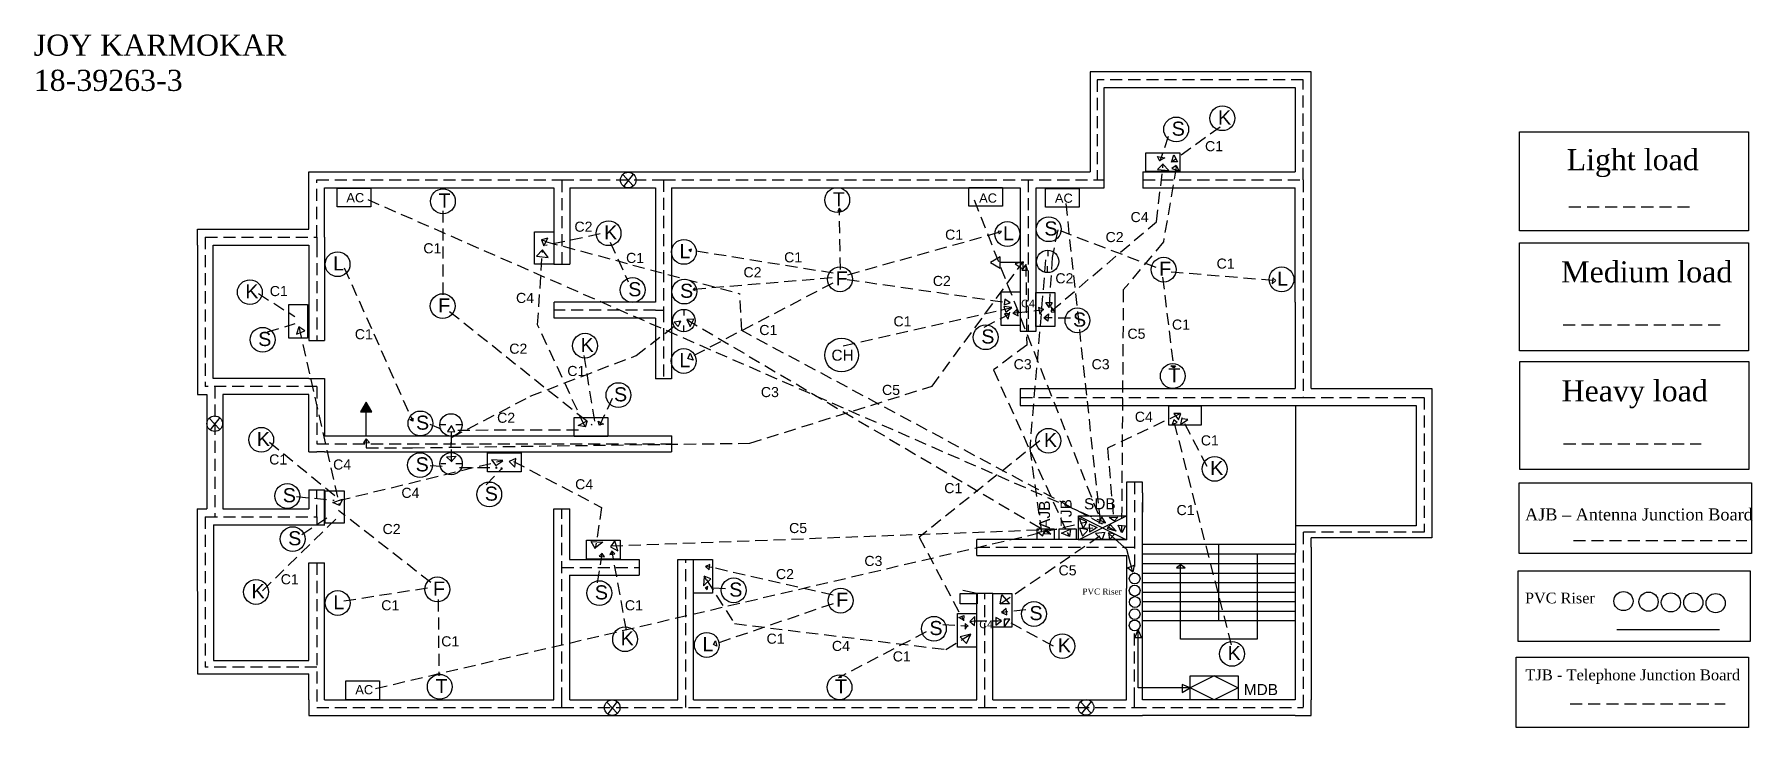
# Model space of a CAD drawing. Header units: inches. Extents: x 981 to 1123, y 390 to 448.
import ezdxf

# ---------------------------------------------------------------- set-up
doc = ezdxf.new("R2010")
doc.units = ezdxf.units.IN
doc.header["$LTSCALE"] = 2
doc.header["$MEASUREMENT"] = 0
doc.linetypes.add('ACAD_ISO07W100', pattern=[3, 0, -3])
doc.linetypes.add('HIDDENX2', pattern=[0.75, 0.5, -0.25])
doc.layers.add('dash', color=7, linetype='ACAD_ISO07W100')
doc.styles.get("Standard").update_dxf_attribs({"font": 'arial.ttf'})

msp = doc.modelspace()

# ---------------------------------------------------------------- hatches: boundary and pattern name
msp.add_hatch(color=256).paths.add_polyline_path([(1008.63, 416.55), (1008.17, 417.35), (1007.7, 416.55)])

# ---------------------------------------------------------------- linework, layer by layer
for p, q in [((1086.49, 444.76), (1068.18, 444.76)), ((1068.18, 444.76), (1068.18, 436.46)), ((1086.49, 436.46), (1086.49, 444.76)), ((1069.34, 435.16), (1069.34, 443.46)), ((1069.34, 443.46), (1085.16, 443.46)), ((1085.16, 443.46), (1085.17, 436.46)), ((1003.41, 431.72), (1003.41, 436.46)), ((1003.41, 436.46), (1004.73, 436.46)), ((1004.73, 436.46), (1023.72, 436.46)), ((1023.72, 436.46), (1032.82, 436.46)), ((1029.43, 436.25), (1030.31, 435.31)), ((1030.3, 436.29), (1029.51, 435.27)), ((1032.82, 436.46), (1068.18, 436.46)), ((1072.54, 436.47), (1072.55, 435.12)), ((1072.54, 436.46), (1085.17, 436.46)), ((1086.49, 424.07), (1086.49, 436.46)), ((1003.41, 431.72), (1003.41, 435.15)), ((1004.73, 435.15), (1023.72, 435.15)), ((1004.73, 431.06), (1004.73, 435.15)), ((1023.72, 435.15), (1023.72, 428.82)), ((1025.04, 435.15), (1025.04, 428.82)), ((1025.04, 435.15), (1032.16, 435.15)), ((1032.16, 435.15), (1032.16, 425.65)), ((1033.48, 435.15), (1058.79, 435.15)), ((1033.48, 435.15), (1033.48, 419.31)), ((1058.79, 435.15), (1062.38, 435.15)), ((1062.38, 435.15), (1062.38, 423.25)), ((1063.69, 435.15), (1069.34, 435.15)), ((1063.69, 423.25), (1063.69, 435.15)), ((1072.55, 435.15), (1085.17, 435.15)), ((1085.17, 425.65), (1085.17, 435.15)), ((994.18, 430.4), (994.18, 431.72)), ((994.18, 431.72), (995.5, 431.72)), ((995.5, 431.72), (1003.41, 431.72)), ((994.18, 430.4), (994.18, 422.49)), ((995.5, 419.32), (995.5, 430.4)), ((995.5, 430.4), (1003.41, 430.4)), ((1003.41, 430.4), (1003.41, 422.49)), ((1004.73, 431.06), (1004.73, 430.4)), ((1004.73, 430.4), (1004.73, 422.49)), ((1023.72, 428.82), (1025.04, 428.82)), ((1062.68, 428.96), (1060.73, 428.96)), ((1064.65, 428.15), (1064.65, 428.64)), ((1064.67, 429.9), (1064.67, 429.47)), ((1032.16, 425.65), (1023.75, 425.65)), ((1023.75, 424.33), (1023.75, 425.65)), ((1034.51, 424.99), (1034.51, 424.56)), ((1085.17, 425.65), (1085.17, 418.51)), ((1032.16, 424.33), (1023.75, 424.33)), ((1032.16, 424.33), (1032.16, 419.31)), ((1034.49, 423.24), (1034.49, 423.73)), ((1062.37, 423.25), (1063.69, 423.25)), ((1086.49, 418.51), (1086.49, 424.07)), ((994.18, 422.49), (994.18, 418.66)), ((1003.41, 422.49), (1004.73, 422.49)), ((996.29, 419.32), (995.5, 419.32)), ((1003.41, 419.32), (996.29, 419.32)), ((1003.41, 419.32), (1004.73, 419.32)), ((1004.73, 419.32), (1004.73, 414.57)), ((1033.48, 419.31), (1032.15, 419.31)), ((994.18, 418.66), (994.18, 418)), ((994.18, 418), (994.97, 418)), ((994.97, 418), (994.97, 408.51)), ((1003.41, 418), (996.29, 418)), ((996.29, 418), (996.29, 408.51)), ((1003.41, 413.25), (1003.41, 418)), ((1062.38, 418.51), (1062.38, 417.09)), ((1062.38, 418.51), (1085.17, 418.51)), ((1086.49, 418.51), (1096.5, 418.51)), ((1096.5, 418.51), (1096.5, 406.11)), ((995.16, 416.04), (996.04, 415.1)), ((996.03, 416.08), (995.24, 415.06)), ((1008.17, 414.57), (1008.17, 416.52)), ((1062.38, 417.09), (1085.18, 417.09)), ((1085.18, 417.09), (1085.17, 392.68)), ((1085.18, 417.09), (1095.18, 417.09)), ((1095.18, 417.09), (1095.18, 407.09)), ((1004.73, 414.57), (1033.49, 414.57)), ((1014.33, 415.5), (1014.77, 415.5)), ((1016.08, 415.48), (1015.59, 415.48)), ((1033.48, 414.57), (1033.48, 413.25)), ((1003.41, 413.25), (1004.07, 413.25)), ((1004.73, 413.25), (1004.07, 413.25)), ((1004.73, 413.25), (1033.48, 413.25)), ((1014.35, 412.28), (1014.78, 412.28)), ((1016.1, 412.26), (1015.61, 412.26)), ((1071.85, 410.73), (1071.19, 410.73)), ((1072.51, 410.72), (1071.19, 410.73)), ((1071.19, 410.73), (1071.19, 409.83)), ((1072.51, 409.83), (1072.51, 410.72)), ((1003.41, 410.09), (1003.41, 408.51)), ((1003.41, 410.09), (1004.73, 410.09)), ((1004.73, 409.49), (1004.73, 410.09)), ((1004.73, 408.51), (1004.73, 409.49)), ((1071.19, 409.83), (1071.19, 405.97)), ((1072.51, 409.83), (1072.51, 409.83)), ((1072.51, 409.83), (1072.51, 409.03)), ((1072.51, 409.03), (1072.51, 408.24)), ((1072.51, 408.24), (1072.51, 409.03)), ((994.17, 408.51), (994.97, 408.51)), ((994.17, 408.51), (994.18, 394.83)), ((996.29, 408.51), (1003.41, 408.51)), ((1004.73, 407.19), (1004.73, 408.51)), ((1023.72, 392.68), (1023.72, 408.51)), ((1023.72, 408.51), (1025.04, 408.51)), ((1025.04, 404.32), (1025.04, 408.51)), ((1067.21, 407.94), (1071.19, 405.95)), ((1067.21, 405.95), (1071.19, 407.94)), ((995.53, 407.19), (996.29, 407.19)), ((995.53, 407.19), (995.53, 395.93)), ((996.29, 407.19), (1004.74, 407.19)), ((1071.19, 405.97), (1058.79, 405.97)), ((1058.79, 404.65), (1058.79, 405.97)), ((1095.18, 407.09), (1085.18, 407.09)), ((1086.49, 405.34), (1086.49, 406.1)), ((1096.5, 406.1), (1086.49, 406.1)), ((1058.79, 404.65), (1071.19, 404.65)), ((1071.19, 404.65), (1071.19, 401.91)), ((1072.51, 405.57), (1078.84, 405.57)), ((1072.51, 404.78), (1078.84, 404.78)), ((1078.84, 399.24), (1078.84, 405.57)), ((1078.84, 405.57), (1085.17, 405.57)), ((1078.84, 404.78), (1085.17, 404.78)), ((1082, 404.78), (1082, 397.69)), ((1086.49, 405.34), (1086.49, 392.68)), ((1003.41, 395.93), (1003.41, 404.03)), ((1003.41, 404.03), (1004.73, 404.03)), ((1004.73, 392.68), (1004.73, 404.03)), ((1025.03, 404.32), (1030.79, 404.32)), ((1030.79, 404.32), (1030.79, 403)), ((1033.99, 392.68), (1033.99, 404.31)), ((1033.99, 404.31), (1035.31, 404.31)), ((1035.31, 392.68), (1035.31, 404.31)), ((1072.51, 403.98), (1078.84, 403.98)), ((1072.51, 403.19), (1078.84, 403.19)), ((1075.67, 403.88), (1075.32, 403.61)), ((1075.32, 403.61), (1076.04, 403.61)), ((1076.04, 403.61), (1075.67, 403.88)), ((1075.67, 397.69), (1075.67, 403.84)), ((1078.84, 403.98), (1085.17, 403.98)), ((1078.84, 403.19), (1085.17, 403.19)), ((1025.03, 403), (1030.79, 403)), ((1025.04, 392.68), (1025.04, 403)), ((1058.77, 401.49), (1057.62, 401.73)), ((1071.19, 392.68), (1071.19, 401.91)), ((1072.51, 402.4), (1078.84, 402.4)), ((1072.51, 401.61), (1078.84, 401.61)), ((1078.84, 402.4), (1085.17, 402.4)), ((1078.84, 401.61), (1085.17, 401.61)), ((1058.79, 392.68), (1058.79, 401.52)), ((1058.79, 401.52), (1060.11, 401.52)), ((1060.11, 392.68), (1060.11, 401.52)), ((1072.51, 400.82), (1078.84, 400.82)), ((1078.84, 400.82), (1085.17, 400.82)), ((1072.51, 400.03), (1078.84, 400.03)), ((1072.51, 392.68), (1072.51, 399.54)), ((1072.51, 399.24), (1078.84, 399.24)), ((1078.84, 400.03), (1085.17, 400.03)), ((1078.84, 399.24), (1085.17, 399.24)), ((1082, 397.69), (1075.67, 397.69)), ((995.53, 395.93), (1003.42, 395.93)), ((994.18, 394.83), (1003.43, 394.83)), ((1003.41, 392.68), (1003.41, 394.83)), ((1078.45, 394.66), (1076.46, 393.65)), ((1078.45, 394.66), (1080.43, 393.66)), ((1078.45, 392.67), (1076.46, 393.65)), ((1076.46, 393.65), (1076.46, 393.65)), ((1080.43, 393.66), (1078.45, 392.67)), ((1003.41, 392.68), (1003.41, 391.36)), ((1004.73, 392.68), (1023.72, 392.68)), ((1025.04, 392.68), (1033.99, 392.68)), ((1028.11, 392.48), (1028.99, 391.53)), ((1028.98, 392.52), (1028.19, 391.5)), ((1035.31, 392.68), (1058.79, 392.68)), ((1060.11, 392.68), (1071.19, 392.68)), ((1067.38, 392.5), (1068.26, 391.55)), ((1068.25, 392.54), (1067.46, 391.52)), ((1085.17, 392.68), (1072.51, 392.68)), ((1086.49, 391.36), (1086.49, 392.68)), ((1003.41, 391.36), (1004.73, 391.36)), ((1004.73, 391.36), (1023.72, 391.36)), ((1023.72, 391.36), (1025.04, 391.36)), ((1025.04, 391.36), (1058.79, 391.36)), ((1058.79, 391.36), (1060.11, 391.36)), ((1060.11, 391.36), (1066.44, 391.36)), ((1066.44, 391.36), (1072.51, 391.36)), ((1085.17, 391.36), (1072.51, 391.36)), ((1085.17, 391.36), (1086.49, 391.36))]:
    msp.add_line(p, q)
at = {"color": 7, "linetype": 'HIDDENX2'}
for p, q in [((1085.83, 444.1), (1068.74, 444.1)), ((1068.74, 444.1), (1068.74, 435.8)), ((1085.83, 435.8), (1085.83, 444.1)), ((1004.07, 431.06), (1004.07, 435.8)), ((1004.07, 435.8), (1024.38, 435.8)), ((1024.38, 435.8), (1024.38, 428.82)), ((1024.38, 435.8), (1032.82, 435.8)), ((1032.82, 435.81), (1032.82, 424.99)), ((1032.82, 435.8), (1059.45, 435.8)), ((1059.45, 435.8), (1068.69, 435.8)), ((1063.03, 435.79), (1063.03, 423.25)), ((1068.69, 435.8), (1069.34, 435.8)), ((1072.55, 435.8), (1085.83, 435.8)), ((1085.83, 435.8), (1085.83, 417.76)), ((994.84, 431.06), (994.84, 418.66)), ((994.84, 431.06), (1004.07, 431.06)), ((1004.07, 431.06), (1004.07, 430.4)), ((1004.07, 430.4), (1004.07, 422.49)), ((1032.16, 424.99), (1023.75, 424.99)), ((1032.16, 424.99), (1032.82, 424.99)), ((1032.82, 424.99), (1032.82, 419.31)), ((1004.07, 418.66), (994.84, 418.66)), ((995.63, 418.66), (995.63, 407.85)), ((1004.07, 418.66), (1004.07, 413.91)), ((1062.38, 417.76), (1085.83, 417.76)), ((1085.83, 417.76), (1095.85, 417.76)), ((1095.85, 417.76), (1095.85, 406.57)), ((1004.07, 413.91), (1033.48, 413.91)), ((1071.84, 410.73), (1071.85, 403.18)), ((1004.07, 409.49), (1004.07, 410.09)), ((1004.07, 407.85), (1004.07, 409.49)), ((994.84, 407.85), (1004.07, 407.85)), ((994.84, 407.85), (994.84, 395.37)), ((1004.07, 407.85), (1004.07, 407.19)), ((1024.38, 392.68), (1024.38, 408.51)), ((1085.83, 406.57), (1085.83, 392.02)), ((1095.85, 406.57), (1085.83, 406.57)), ((1071.86, 405.31), (1058.79, 405.31)), ((1004.07, 404.03), (1004.07, 392.02)), ((1024.37, 403.66), (1030.79, 403.66)), ((1034.65, 392.02), (1034.65, 404.31)), ((1059.45, 392.03), (1059.45, 401.53)), ((1071.85, 392.68), (1071.85, 398.4)), ((1004.08, 395.37), (994.84, 395.37)), ((1004.07, 392.02), (1024.38, 392.02)), ((1024.38, 392.02), (1059.45, 392.02)), ((1059.45, 392.02), (1067.1, 392.02)), ((1067.1, 392.02), (1071.85, 392.02)), ((1071.85, 392.02), (1085.83, 392.02))]:
    msp.add_line(p, q, dxfattribs=at)
at = {"color": 1, "linetype": 'HIDDENX2'}
for p, q in [((1078.94, 440.19), (1074.91, 437.27)), ((1074.65, 439.4), (1073.94, 437.36)), ((1073.94, 437.36), (1073.75, 437.74)), ((1073.75, 437.74), (1074.35, 437.63)), ((1074.35, 437.63), (1073.89, 437.39)), ((1074.91, 437.27), (1075.1, 437.89)), ((1075.42, 437.3), (1074.91, 437.3)), ((1075.1, 437.89), (1075.42, 437.3)), ((1014.55, 426.28), (1014.54, 433.24)), ((1047.39, 433.46), (1047.25, 433.2)), ((1047.25, 433.2), (1047.56, 433.22)), ((1047.56, 433.22), (1047.38, 433.46)), ((1047.47, 428.38), (1047.39, 433.46)), ((1107.85, 433.57), (1118.11, 433.57)), ((1048.1, 427.94), (1060.83, 431.52)), ((1060.83, 431.52), (1060.55, 431.56)), ((1060.55, 431.56), (1060.64, 431.33)), ((1060.64, 431.33), (1060.82, 431.52)), ((1065.49, 431.65), (1065.01, 429.36)), ((1073.64, 428.53), (1065.49, 431.65)), ((1027.57, 431.32), (1023.03, 430.36)), ((1028.4, 430.63), (1029.88, 427.35)), ((1035.12, 430.07), (1034.93, 429.99)), ((1035.08, 429.83), (1035.12, 430.07)), ((1046.88, 428.06), (1034.92, 429.99)), ((1034.92, 429.99), (1035.08, 429.83)), ((1065.01, 429.36), (1064.78, 425.23)), ((1006.36, 428.5), (1012.03, 415.79)), ((1046.85, 427.25), (1034.83, 420.96)), ((1046.79, 427.68), (1035.25, 426.71)), ((1048.03, 427.55), (1061.53, 425.6)), ((1074.18, 427.74), (1075.08, 420.21)), ((1074.89, 428.19), (1083.57, 427.46)), ((1083.3, 427.69), (1083.25, 427.19)), ((1083.25, 427.19), (1083.52, 427.42)), ((1083.57, 427.46), (1083.3, 427.69)), ((999.24, 426.37), (1002.25, 424.47)), ((1035.25, 426.71), (1035.44, 426.63)), ((1035.41, 426.86), (1035.27, 426.72)), ((1035.44, 426.63), (1035.41, 426.86)), ((1061.1, 425.91), (1061.04, 425.45)), ((1061.53, 425.6), (1061.1, 425.91)), ((1015.09, 424.89), (1026.89, 415.46)), ((1047.7, 422.04), (1061.67, 425.22)), ((1059.38, 423.6), (1061.51, 424.7)), ((1061.67, 425.22), (1061.03, 425.3)), ((1061.03, 425.3), (1061.18, 424.83)), ((1061.04, 425.45), (1061.53, 425.6)), ((1061.51, 424.7), (1061.08, 424.7)), ((1061.08, 424.7), (1061.38, 424.25)), ((1061.18, 424.83), (1061.68, 425.22)), ((1061.38, 424.25), (1061.51, 424.82)), ((1064.34, 424.36), (1064.71, 424.69)), ((1066.53, 424.33), (1064.34, 424.36)), ((1064.78, 425.23), (1064.5, 425.64)), ((1064.5, 425.64), (1065.02, 425.64)), ((1064.71, 424.69), (1064.67, 424.09)), ((1065.02, 425.64), (1064.78, 425.23)), ((999.98, 423.2), (1002.3, 423.89)), ((1064.67, 424.09), (1064.37, 424.34)), ((1026.21, 421.23), (1027.11, 415.65)), ((1034.83, 420.96), (1035.01, 421.44)), ((1035.27, 420.85), (1034.9, 420.96)), ((1035.01, 421.44), (1035.27, 420.85)), ((1074.87, 420.38), (1075.25, 420.39)), ((1075.08, 420.21), (1074.87, 420.38)), ((1075.25, 420.39), (1075.1, 420.21)), ((1028.57, 417.66), (1027.51, 415.43)), ((1011.82, 415.9), (1012.04, 416.04)), ((1012.03, 415.79), (1011.82, 415.9)), ((1012.04, 416.04), (1012.03, 415.79)), ((1075.1, 415.89), (1074.96, 415.52)), ((1079.89, 397.22), (1075.1, 415.89)), ((1075.38, 415.67), (1075.1, 415.89)), ((1075.76, 416.06), (1075.66, 415.51)), ((1075.66, 415.51), (1076.27, 415.92)), ((1077.87, 412.02), (1075.76, 416.06)), ((1076.27, 415.92), (1075.76, 415.99)), ((1013.44, 415.54), (1014.59, 415.07)), ((1015.77, 415.05), (1026.27, 415.07)), ((1027.51, 415.43), (1027.4, 415.8)), ((1027.4, 415.8), (1027.85, 415.53)), ((1027.85, 415.53), (1027.51, 415.45)), ((1074.96, 415.52), (1075.38, 415.67)), ((1000.15, 414.05), (1005.72, 409.49)), ((1063.99, 414.15), (1054.01, 406.16)), ((1013.47, 412.11), (1014.61, 412.06)), ((1015.91, 411.93), (1019.01, 411.93)), ((1018.12, 410.51), (1019.44, 411.9)), ((1018.94, 411.86), (1018.94, 412.01)), ((1018.94, 412.01), (1019.01, 411.93)), ((1019.01, 411.93), (1018.94, 411.86)), ((1019.44, 411.9), (1019.33, 411.88)), ((1019.33, 411.88), (1019.44, 411.8)), ((1019.44, 411.8), (1019.44, 411.9)), ((1002.41, 409.54), (1005.53, 409.22)), ((999.57, 401.72), (1005.67, 407.67)), ((1002.83, 406.38), (1005.29, 408.02)), ((1013.53, 402.4), (1005.89, 408.37)), ((1054.01, 406.16), (1057.67, 399.29)), ((1027.35, 402.38), (1027.74, 404.84)), ((1027.74, 404.84), (1027.49, 404.58)), ((1027.49, 404.58), (1027.93, 404.53)), ((1027.93, 404.53), (1027.72, 404.8)), ((1028.55, 405.04), (1028.37, 404.73)), ((1028.37, 404.73), (1028.77, 404.78)), ((1029.74, 398.44), (1028.55, 405.04)), ((1028.77, 404.78), (1028.55, 405)), ((1036.82, 403.65), (1036.28, 403.73)), ((1036.28, 403.73), (1036.59, 403.45)), ((1036.65, 403.89), (1036.29, 403.72)), ((1036.59, 403.45), (1036.65, 403.89)), ((1046.88, 401.35), (1036.82, 403.65)), ((1013.24, 401.93), (1006.26, 400.84)), ((1036.48, 402.06), (1036.27, 401.94)), ((1037.94, 401.89), (1036.28, 401.94)), ((1036.28, 401.94), (1036.44, 401.8)), ((1036.44, 401.8), (1036.48, 402.06)), ((1014.14, 400.99), (1014.2, 394.65)), ((1046.86, 400.64), (1036.96, 397.25)), ((1061.21, 400.25), (1060.83, 399.91)), ((1061.27, 399.71), (1061.21, 400.25)), ((1055.97, 398.93), (1058.06, 398.78)), ((1057.28, 399.51), (1057.7, 399.67)), ((1057.67, 399.29), (1057.28, 399.51)), ((1057.7, 399.67), (1057.67, 399.22)), ((1058.06, 398.78), (1057.8, 399.01)), ((1057.8, 399.01), (1057.8, 398.53)), ((1057.8, 398.53), (1058.02, 398.82)), ((1062.83, 400.14), (1060.82, 399.92)), ((1060.82, 399.92), (1061.27, 399.71)), ((1061.04, 398.7), (1061.52, 399.37)), ((1061.52, 399.37), (1061.04, 399.36)), ((1065.12, 397.11), (1061.04, 399.36)), ((1061.04, 399.36), (1061.04, 398.7)), ((1036.96, 397.25), (1037.13, 397.56)), ((1037.13, 397.56), (1037.24, 397.13)), ((1054.57, 398.3), (1047.31, 394.49)), ((1037.24, 397.13), (1036.96, 397.25)), ((1047.31, 394.49), (1047.47, 394.66)), ((1047.55, 394.53), (1047.31, 394.49)), ((1047.47, 394.66), (1047.55, 394.53))]:
    msp.add_line(p, q, dxfattribs=at)
at = {"color": 2, "linetype": 'HIDDENX2'}
for p, q in [((1073.67, 432.33), (1074.23, 437.14)), ((1074.23, 437.14), (1073.76, 436.67)), ((1073.76, 436.67), (1074.7, 436.58)), ((1074.7, 436.58), (1074.23, 437.09)), ((1075.3, 436.86), (1074.24, 430.67)), ((1075.31, 437), (1074.93, 436.75)), ((1074.93, 436.75), (1075.54, 436.56)), ((1075.29, 436.85), (1075.31, 437)), ((1075.54, 436.56), (1075.33, 436.96)), ((1064.97, 424.94), (1073.67, 432.33)), ((1023.06, 430.69), (1022.69, 430.82)), ((1022.69, 430.82), (1022.9, 430.34)), ((1023.22, 430.97), (1022.71, 430.82)), ((1022.9, 430.34), (1023.22, 430.97)), ((1023.04, 430.69), (1039.14, 426.36)), ((1074.24, 430.67), (1070.92, 426.67)), ((1022.79, 430), (1022.28, 429.49)), ((1022.28, 429.49), (1023.26, 429.36)), ((1022.38, 423.79), (1022.79, 430)), ((1023.26, 429.36), (1022.78, 430.01)), ((1039.31, 423.31), (1039.14, 426.36)), ((1070.92, 426.67), (1070.77, 406.54)), ((1062.02, 424.78), (1061.77, 424.75)), ((1061.77, 424.75), (1062.2, 424.54)), ((1062.09, 425.06), (1061.79, 424.75)), ((1062.01, 424.78), (1064.32, 425.05)), ((1062.2, 424.54), (1062.09, 425.06)), ((1064.32, 425.05), (1063.9, 425.22)), ((1063.9, 425.22), (1063.99, 424.67)), ((1063.99, 424.67), (1064.26, 425.05)), ((1065.28, 424.84), (1064.95, 425.28)), ((1064.97, 425.2), (1064.95, 424.85)), ((1064.95, 424.85), (1065.28, 424.84)), ((1002.6, 423.61), (1002.41, 423)), ((1002.41, 423), (1003.09, 423.28)), ((1003.09, 423.28), (1002.58, 423.62)), ((1002.59, 423.62), (1005.96, 408.79)), ((1026.31, 415.33), (1022.38, 423.79)), ((1039.21, 423.36), (1070.27, 406.68)), ((1025.74, 415.43), (1026.48, 415.81)), ((1026.48, 415.81), (1026.31, 415.3)), ((1075.67, 416.42), (1069.61, 413.54)), ((1075.62, 416.43), (1075.11, 416.43)), ((1075.11, 416.43), (1075.48, 415.9)), ((1075.48, 415.9), (1075.68, 416.43)), ((1026.31, 415.33), (1025.74, 415.43)), ((1069.61, 413.54), (1070.12, 407.53)), ((1107.41, 413.92), (1118.8, 413.92)), ((1005.87, 409.2), (1019.49, 412.53)), ((1019.49, 412.53), (1018.56, 412.57)), ((1018.56, 412.57), (1018.93, 412.11)), ((1018.93, 412.11), (1019.49, 412.51)), ((1020.58, 412.7), (1020.01, 412.44)), ((1020.01, 412.44), (1020.49, 411.96)), ((1020.39, 412.45), (1027.67, 408.63)), ((1020.49, 411.96), (1020.58, 412.7)), ((1005.42, 409.03), (1006.2, 409.31)), ((1005.96, 408.79), (1005.42, 409.03)), ((1006.2, 409.31), (1005.96, 408.78)), ((1027.67, 408.63), (1027.16, 405.21)), ((1069.76, 407.8), (1070.46, 407.83)), ((1070.12, 407.53), (1069.76, 407.8)), ((1070.46, 407.83), (1070.16, 407.5)), ((1028.43, 405.44), (1068.77, 406.95)), ((1060.72, 400.62), (1069.41, 406.56)), ((1068.77, 406.95), (1068.1, 407.24)), ((1068.1, 407.24), (1068.12, 406.61)), ((1068.12, 406.61), (1068.67, 406.93)), ((1069.41, 406.56), (1068.61, 406.47)), ((1068.61, 406.47), (1069.16, 405.95)), ((1069.16, 405.95), (1069.39, 406.56)), ((1069.87, 407.18), (1069.57, 406.88)), ((1069.57, 406.88), (1070.32, 406.7)), ((1070.34, 406.65), (1069.87, 407.19)), ((1070.77, 406.54), (1070.48, 407.15)), ((1070.48, 407.15), (1071.11, 407.11)), ((1071.11, 407.11), (1070.79, 406.52)), ((1027.16, 405.21), (1026.81, 405.81)), ((1026.81, 405.81), (1027.79, 405.75)), ((1027.79, 405.75), (1027.1, 405.21)), ((1028.71, 405.81), (1028.43, 405.37)), ((1028.43, 405.37), (1029.03, 405.02)), ((1029.03, 405.02), (1028.77, 405.85)), ((1036.18, 402.93), (1036.13, 402.13)), ((1036.13, 402.13), (1036.73, 402.7)), ((1036.38, 402.61), (1036.18, 402.93)), ((1036.73, 402.7), (1036.18, 402.93)), ((1036.38, 402.61), (1038.69, 398.99)), ((1060.72, 400.62), (1060.86, 401.39)), ((1061.5, 400.62), (1060.72, 400.62)), ((1060.86, 401.39), (1061.2, 400.96)), ((1061.17, 400.99), (1061.5, 400.62)), ((1038.69, 398.99), (1056.21, 396.84)), ((1058.19, 399.18), (1058.62, 399.21)), ((1058.61, 399.58), (1058.2, 399.18)), ((1058.2, 399.18), (1058.59, 398.83)), ((1058.59, 398.83), (1058.62, 399.23)), ((1058.62, 399.21), (1058.61, 399.58)), ((1058.62, 399.23), (1060.56, 399.22)), ((1060.82, 399.24), (1060.36, 399.51)), ((1060.36, 399.51), (1060.36, 398.86)), ((1060.36, 398.86), (1060.82, 399.22)), ((1060.56, 399.22), (1060.82, 399.24)), ((1056.21, 396.84), (1057.88, 397.86)), ((1058.29, 398.12), (1057.39, 397.9)), ((1057.39, 397.9), (1057.91, 397.33)), ((1057.88, 397.86), (1058.29, 398.12)), ((1057.91, 397.33), (1058.29, 398.12))]:
    msp.add_line(p, q, dxfattribs=at)
at = {"color": 5, "linetype": 'HIDDENX2'}
for p, q in [((1008.31, 434.17), (1068.73, 407.67)), ((1058.55, 434.14), (1069.06, 407.5)), ((1066.15, 433.84), (1068.99, 407.49)), ((1107.38, 423.79), (1120.68, 423.79)), ((1008.95, 393.61), (1067.9, 407.44)), ((1067.9, 407.44), (1067.27, 407.73)), ((1067.27, 407.73), (1067.59, 406.88)), ((1067.59, 406.88), (1067.9, 407.44)), ((1068.73, 407.67), (1069.41, 407.4)), ((1069.13, 407.84), (1068.88, 407.32)), ((1068.88, 407.32), (1069.46, 407.38)), ((1069.41, 407.4), (1069.13, 407.84)), ((1067.97, 406.76), (1067.29, 406.9)), ((1067.29, 406.9), (1067.54, 406.26)), ((1067.54, 406.26), (1067.97, 406.74))]:
    msp.add_line(p, q, dxfattribs=at)
at = {"color": 67, "linetype": 'HIDDENX2', "true_color": 0x727430}
for p, q in [((1055.08, 418.69), (1062.62, 429.01)), ((1062.62, 429.01), (1061.96, 428.84)), ((1061.96, 428.84), (1062.62, 428.41)), ((1062.84, 428.78), (1062.51, 428.32)), ((1062.62, 428.41), (1062.62, 429.01)), ((1062.84, 428.78), (1062.91, 422.1)), ((1062.99, 428.32), (1062.84, 428.78)), ((1062.51, 428.32), (1062.99, 428.32)), ((1062.91, 422.1), (1060.16, 420.04)), ((1039.97, 413.96), (1055.08, 418.69)), ((1060.16, 420.04), (1066.27, 406.54)), ((1008.18, 414.32), (1007.96, 413.99)), ((1007.96, 413.99), (1008.46, 414.01)), ((1008.18, 414.32), (1008.18, 413.58)), ((1008.46, 414.01), (1008.18, 414.32)), ((1008.18, 413.58), (1012.01, 413.58)), ((1012.01, 413.58), (1039.97, 413.96)), ((1065.81, 406.49), (1066.55, 406.82)), ((1066.46, 406.21), (1065.81, 406.49)), ((1066.27, 406.54), (1066.46, 406.21)), ((1066.55, 406.82), (1066.46, 406.21)), ((1107.95, 392.34), (1120.81, 392.34))]:
    msp.add_line(p, q, dxfattribs=at)
at = {"color": 6, "linetype": 'HIDDENX2'}
for p, q in [((1064.48, 429.18), (1063.16, 413.51)), ((1030.54, 421.23), (1034.24, 424.09)), ((1034.24, 424.09), (1033.71, 423.99)), ((1033.71, 423.99), (1034.03, 423.63)), ((1034.03, 423.63), (1034.24, 424.09)), ((1035.32, 424.25), (1034.75, 424.21)), ((1034.75, 424.21), (1064.91, 406.42)), ((1034.75, 424.21), (1035.01, 423.65)), ((1035.01, 423.65), (1035.32, 424.25)), ((1021.76, 417.85), (1030.54, 421.23)), ((1015.23, 414.43), (1021.76, 417.85)), ((1015.23, 415.42), (1014.92, 414.92)), ((1014.92, 414.92), (1015.51, 414.91)), ((1015.22, 413.68), (1015.23, 414.43)), ((1015.23, 412.43), (1015.23, 415.42)), ((1015.51, 414.91), (1015.23, 415.41)), ((1063.16, 413.51), (1064.17, 406.3)), ((1014.84, 412.84), (1015.64, 412.88)), ((1015.23, 412.44), (1014.84, 412.84)), ((1015.64, 412.88), (1015.22, 412.42)), ((1063.84, 406.56), (1064.39, 406.71)), ((1064.17, 406.3), (1063.84, 406.56)), ((1064.39, 406.71), (1064.19, 406.23)), ((1064.33, 406.44), (1064.56, 406.8)), ((1064.91, 406.42), (1064.33, 406.44)), ((1064.56, 406.8), (1064.9, 406.41)), ((1108.22, 405.9), (1122.58, 405.9))]:
    msp.add_line(p, q, dxfattribs=at)
at = {"color": 7}
for p, q in [((1072.51, 399.54), (1072.51, 408.24)), ((1024.38, 392.02), (1024.38, 392.68)), ((1071.85, 392.02), (1071.85, 392.68))]:
    msp.add_line(p, q, dxfattribs=at)
at = {"color": 4, "linetype": 'Continuous'}
for p, q in [((1069.78, 406.41), (1069.69, 406.51)), ((1069.69, 406.51), (1069.78, 405.98)), ((1070.2, 406.4), (1069.69, 406.51)), ((1071.2, 405.14), (1069.78, 406.41)), ((1069.78, 405.98), (1070.2, 406.4)), ((1071.64, 403.44), (1071.2, 405.14)), ((1071.27, 403.61), (1071.82, 403.83)), ((1071.7, 403.26), (1071.27, 403.61)), ((1071.64, 403.45), (1071.7, 403.26)), ((1071.82, 403.83), (1071.7, 403.25)), ((1072.15, 398.52), (1071.87, 397.84)), ((1071.87, 397.84), (1072.44, 397.84)), ((1072.15, 397.66), (1072.15, 398.52)), ((1072.15, 393.66), (1072.15, 397.66)), ((1072.44, 397.84), (1072.16, 398.51)), ((1111.82, 398.51), (1120.32, 398.51)), ((1074.37, 393.66), (1072.15, 393.66)), ((1076.46, 393.66), (1074.37, 393.66)), ((1076.46, 393.66), (1075.8, 393.94)), ((1075.8, 393.94), (1075.8, 393.27)), ((1075.8, 393.27), (1076.46, 393.65))]:
    msp.add_line(p, q, dxfattribs=at)
at = {"color": 7, "linetype": 'Continuous'}
for points in [[(1103.75, 439.78), (1122.74, 439.78), (1122.74, 431.58), (1103.75, 431.58)], [(1103.76, 430.57), (1122.74, 430.57), (1122.74, 421.62), (1103.76, 421.62)], [(1103.79, 420.74), (1122.77, 420.74), (1122.77, 411.79), (1103.79, 411.79)]]:
    msp.add_lwpolyline(points, close=True, dxfattribs=at)
for points in [[(1072.79, 436.49), (1072.79, 438.05), (1075.59, 438.05), (1075.59, 436.49)], [(1008.55, 435.13), (1008.55, 433.56), (1005.76, 433.56), (1005.76, 435.13)], [(1060.9, 435.18), (1060.9, 433.62), (1058.11, 433.62), (1058.11, 435.18)], [(1067.27, 435.09), (1067.27, 433.53), (1064.48, 433.53), (1064.48, 435.09)], [(1023.72, 428.8), (1022.13, 428.8), (1022.13, 431.5), (1023.72, 431.5)], [(1059.9, 428.95), (1060.71, 428.48), (1060.71, 429.41)], [(1062.36, 423.72), (1060.79, 423.72), (1060.79, 426.52), (1062.36, 426.52)], [(1065.25, 423.65), (1063.68, 423.65), (1063.68, 426.45), (1065.25, 426.45)], [(1001.75, 425.47), (1003.32, 425.47), (1003.32, 422.67), (1001.75, 422.67)], [(1008.17, 417.35), (1007.7, 416.55), (1008.63, 416.55)], [(1028.2, 416.08), (1028.2, 414.51), (1025.4, 414.51), (1025.4, 416.08)], [(1074.68, 415.45), (1074.68, 417.05), (1077.38, 417.05), (1077.38, 415.45)], [(1021.02, 413.16), (1021.02, 411.59), (1018.22, 411.59), (1018.22, 413.16)], [(1006.35, 407.32), (1004.76, 407.32), (1004.76, 410.02), (1006.35, 410.02)], [(1067.21, 407.94), (1071.19, 407.94), (1071.19, 405.95), (1067.21, 405.95)], [(1026.42, 404.34), (1026.42, 405.91), (1029.22, 405.91), (1029.22, 404.34)], [(1063.77, 406.86), (1065.18, 406.86), (1065.18, 405.98), (1063.77, 405.98)], [(1065.6, 406.86), (1067, 406.86), (1067, 405.98), (1065.6, 405.98)], [(1035.3, 404.31), (1036.87, 404.31), (1036.87, 401.51), (1035.3, 401.51)], [(1058.8, 400.62), (1057.39, 400.62), (1057.39, 401.49), (1058.8, 401.49)], [(1060.11, 401.5), (1061.68, 401.5), (1061.68, 398.7), (1060.11, 398.7)], [(1058.76, 397.03), (1057.19, 397.03), (1057.19, 399.83), (1058.76, 399.83)], [(1076.46, 394.66), (1080.43, 394.66), (1080.43, 392.67), (1076.46, 392.67)], [(1009.28, 394.24), (1009.28, 392.67), (1006.48, 392.67), (1006.48, 394.24)]]:
    msp.add_lwpolyline(points, close=True)
at = {"linetype": 'Continuous'}
for points in [[(1103.73, 410.68), (1122.98, 410.68), (1122.98, 404.82), (1103.73, 404.82)], [(1103.63, 403.36), (1122.88, 403.36), (1122.88, 397.5), (1103.63, 397.5)], [(1103.47, 396.21), (1122.72, 396.21), (1122.72, 390.36), (1103.47, 390.36)]]:
    msp.add_lwpolyline(points, close=True, dxfattribs=at)
for centre, radius in [((1079.13, 440.92), 1.03), ((1075.3, 439.99), 1.03), ((1029.89, 435.79), 0.646), ((1014.53, 434.03), 1.03), ((1047.21, 434.13), 1.03), ((1028.26, 431.38), 1.03), ((1061.31, 431.31), 1.03), ((1064.74, 431.71), 1.03), ((1034.5, 429.83), 1.03), ((1005.8, 428.81), 1.03), ((1064.65, 429.04), 0.929), ((1074.26, 428.36), 1.03), ((998.53, 426.49), 1.03), ((1030.25, 426.67), 1.03), ((1034.54, 426.54), 1.03), ((1047.44, 427.56), 1.03), ((1084.03, 427.55), 1.03), ((1014.51, 425.33), 1.03), ((1034.5, 424.13), 0.929), ((1067.12, 424.15), 1.03), ((999.59, 422.54), 1.03), ((1026.31, 422.05), 1.03), ((1059.51, 422.75), 1.03), ((1034.49, 420.78), 1.03), ((1047.57, 421.27), 1.4), ((1075.02, 419.53), 1.03), ((1029.08, 417.95), 1.03), ((995.62, 415.58), 0.646), ((1012.67, 415.6), 1.03), ((1015.2, 415.48), 0.929), ((999.47, 414.24), 1.03), ((1064.71, 414.16), 1.03), ((1012.63, 412.14), 1.03), ((1015.21, 412.26), 0.929), ((1078.49, 411.83), 1.03), ((1001.63, 409.58), 1.03), ((1018.37, 409.71), 1.03), ((1002.08, 406), 1.03), ((999.04, 401.62), 1.03), ((1005.81, 400.7), 1.03), ((1014.07, 401.83), 1.03), ((1027.49, 401.52), 1.03), ((1038.63, 401.75), 1.03), ((1047.49, 400.9), 1.03), ((1063.51, 399.79), 1.03), ((1029.63, 397.7), 1.03), ((1055.22, 398.56), 1.03), ((1036.4, 397.22), 1.03), ((1065.86, 397.12), 1.03), ((1079.93, 396.48), 1.03), ((1014.27, 393.75), 1.03), ((1047.4, 393.71), 1.03), ((1028.56, 392.02), 0.646), ((1067.83, 392.04), 0.646)]:
    msp.add_circle(centre, radius)
at = {"color": 20, "linetype": 'Continuous'}
for centre, radius in [((1071.86, 402.73), 0.448), ((1071.86, 401.73), 0.448), ((1112.37, 400.86), 0.793), ((1114.45, 400.81), 0.793), ((1071.86, 399.78), 0.448), ((1071.88, 400.78), 0.448), ((1116.3, 400.75), 0.793), ((1118.16, 400.75), 0.793), ((1120.01, 400.69), 0.793), ((1071.86, 398.84), 0.448)]:
    msp.add_circle(centre, radius, dxfattribs=at)

# ---------------------------------------------------------------- texts
at = {"attachment_point": 1}
for s, insert, char_height, width in [('{\\fTimes New Roman|b0|i0|c0|p18;JOY KARMOKAR\\P18-39263-3}', (980.62, 447.86), 1.7513, 30.737), ('K', (1078.76, 441.57), 1.17, 1.8826), ('S', (1074.93, 440.64), 1.17, 1.8826), ('{\\fTimes New Roman|b0|i0|c0|p18;Light load}', (1107.66, 438.36), 1.7513, 30.737), ('T', (1014.16, 434.68), 1.17, 1.8826), ('T', (1046.84, 434.78), 1.17, 1.8826), ('K', (1027.89, 432.03), 1.17, 1.8826), ('L', (1060.94, 431.96), 1.17, 1.8826), ('S', (1064.38, 432.36), 1.17, 1.8826), ('L', (1034.13, 430.48), 1.17, 1.8826), ('L', (1005.43, 429.46), 1.17, 1.8826), ('F', (1073.89, 429.02), 1.17, 1.8826), ('{\\fTimes New Roman|b0|i0|c0|p18;Medium load }', (1107.21, 429.05), 1.7513, 30.737), ('S', (1029.89, 427.32), 1.17, 1.8826), ('S', (1034.18, 427.19), 1.17, 1.8826), ('F', (1047.08, 428.22), 1.17, 1.8826), ('L', (1083.66, 428.2), 1.17, 1.8826), ('K', (998.16, 427.14), 1.17, 1.8826), ('F', (1014.14, 425.98), 1.17, 1.8826), ('S', (1066.75, 424.8), 1.17, 1.8826), ('S', (999.22, 423.19), 1.17, 1.8826), ('S', (1059.15, 423.4), 1.17, 1.8826), ('K', (1025.94, 422.7), 1.17, 1.8826), ('L', (1034.12, 421.43), 1.17, 1.8826), ('T', (1074.65, 420.18), 1.17, 1.8826), ('{\\fTimes New Roman|b0|i0|c0|p18;Heavy load }', (1107.24, 419.18), 1.7513, 30.737), ('S', (1028.71, 418.6), 1.17, 1.8826), ('S', (1012.3, 416.25), 1.17, 1.8826), ('K', (999.11, 414.89), 1.17, 1.8826), ('K', (1064.34, 414.81), 1.17, 1.8826), ('S', (1012.27, 412.79), 1.17, 1.8826), ('K', (1078.12, 412.48), 1.17, 1.8826), ('S', (1001.26, 410.23), 1.17, 1.8826), ('S', (1018, 410.36), 1.17, 1.8826), ('S', (1001.71, 406.66), 1.17, 1.8826), ('K', (998.67, 402.27), 1.17, 1.8826), ('F', (1013.71, 402.48), 1.17, 1.8826), ('S', (1027.12, 402.17), 1.17, 1.8826), ('S', (1038.26, 402.4), 1.17, 1.8826), ('{\\fTimes New Roman|b0|i0|c0|p18;PVC Riser}', (1067.53, 401.9), 0.5, 8.0897), ('L', (1005.44, 401.35), 1.17, 1.8826), ('F', (1047.12, 401.56), 1.17, 1.8826), ('S', (1063.14, 400.45), 1.17, 1.8826), ('{\\fTimes New Roman|b0|i0|c0|p18;PVC Riser}', (1104.21, 401.56), 0.8894, 8.0897), ('S', (1054.85, 399.21), 1.17, 1.8826), ('K', (1029.26, 398.35), 1.17, 1.8826), ('L', (1036.04, 397.87), 1.17, 1.8826), ('K', (1065.49, 397.78), 1.17, 1.8826), ('K', (1079.56, 397.13), 1.17, 1.8826), ('T', (1013.91, 394.4), 1.17, 1.8826), ('T', (1047.03, 394.37), 1.17, 1.8826)]:
    msp.add_mtext(s, dxfattribs=dict(at, insert=insert, char_height=char_height, width=width))
at = {"color": 1, "attachment_point": 1}
for s, insert, char_height, width in [('C1', (1077.69, 439.02), 0.838, 1.8826), ('{\\C2;C4}', (1071.52, 433.14), 0.838, 1.8826), ('C2', (1025.43, 432.34), 0.838, 1.8826), ('C1', (1056.15, 431.68), 0.838, 1.8826), ('C2', (1069.45, 431.48), 0.838, 1.8826), ('C1', (1012.91, 430.55), 0.838, 1.8826), ('C1', (1029.71, 429.75), 0.838, 1.8826), ('C1', (1042.81, 429.8), 0.838, 1.8826), ('C1', (1078.65, 429.28), 0.838, 1.8826), ('C2', (1039.44, 428.56), 0.838, 1.8826), ('C2', (1055.13, 427.84), 0.838, 1.8826), ('C2', (1065.29, 428.06), 0.838, 1.8826), ('C1', (1000.18, 427), 0.838, 1.8826), ('{\\C2;C4}', (1020.59, 426.43), 0.838, 1.8826), ('{\\C2;C4}', (1062.45, 425.87), 0.638, 0.9166), ('C1', (1051.87, 424.49), 0.838, 1.8826), ('C1', (1007.23, 423.42), 0.838, 1.8826), ('C1', (1040.75, 423.77), 0.838, 1.8826), ('{\\C2;C5}', (1071.26, 423.46), 0.838, 1.8826), ('C1', (1074.95, 424.22), 0.838, 1.8826), ('C2', (1020.03, 422.22), 0.838, 1.8826), ('C1', (1024.84, 420.37), 0.838, 1.8826), ('{\\C5;C3}', (1061.83, 420.93), 0.838, 1.8826), ('{\\C5;C3}', (1068.29, 420.93), 0.838, 1.8826), ('{\\C2;C5}', (1050.92, 418.8), 0.838, 1.8826), ('{\\C5;C3}', (1040.88, 418.62), 0.838, 1.8826), ('C2', (1019.02, 416.49), 0.838, 1.8826), ('{\\C2;C4}', (1071.87, 416.57), 0.838, 1.8826), ('C1', (1077.34, 414.61), 0.838, 1.8826), ('C1', (1000.13, 413.03), 0.838, 1.8826), ('{\\C2;C4}', (1005.43, 412.61), 0.838, 1.8826), ('{\\C2;C4}', (1011.09, 410.26), 0.838, 1.8826), ('{\\C2;C4}', (1025.49, 410.97), 0.838, 1.8826), ('C1', (1056.08, 410.65), 0.838, 1.8826), ('C1', (1075.33, 408.83), 0.838, 1.8826), ('C2', (1009.53, 407.26), 0.838, 1.8826), ('{\\C2;C5}', (1043.22, 407.34), 0.838, 1.8826), ('{\\C5;C3}', (1049.46, 404.61), 0.838, 1.8826), ('C1', (1001.09, 403.09), 0.838, 1.8826), ('C2', (1042.13, 403.52), 0.838, 1.8826), ('{\\C2;C5}', (1065.55, 403.83), 0.838, 1.8826), ('C1', (1009.42, 400.93), 0.838, 1.8826), ('C1', (1029.61, 400.93), 0.838, 1.8826), ('{\\C2;C4}', (1058.98, 399.25), 0.638, 0.9166), ('C1', (1014.39, 397.94), 0.838, 1.8826), ('C1', (1041.35, 398.16), 0.838, 1.8826), ('{\\C2;C4}', (1046.77, 397.56), 0.838, 1.8826), ('C1', (1051.81, 396.69), 0.838, 1.8826)]:
    msp.add_mtext(s, dxfattribs=dict(at, insert=insert, char_height=char_height, width=width))
at = {"insert": (1104.21, 408.55), "char_height": 1, "attachment_point": 1}
msp.add_mtext('{\\fTimes New Roman|b0|i0|c0|p18;AJB – Antenna Junction Board }', dxfattribs=at)
at = {"layer": 'dash', "attachment_point": 1}
for s, insert, char_height in [('{\\C3;AC}', (1006.53, 434.71), 0.763), ('{\\C3;AC}', (1065.25, 434.67), 0.763), ('CH', (1046.73, 421.72), 0.915)]:
    msp.add_mtext(s, dxfattribs=dict(at, insert=insert, char_height=char_height))
for s, insert, char_height, width in [('{\\C3;AC}', (1058.97, 434.68), 0.763, 8.4649), ('{\\C1;SDB}', (1067.66, 409.39), 0.915, 0.0921), ('{\\fTimes New Roman|b0|i0|c0|p18;TJB - Telephone Junction Board }', (1104.24, 395.19), 0.9029, 17.6027), ('{\\C3;AC}', (1007.27, 393.89), 0.763, 0.0674), ('{\\C1;MDB}', (1080.9, 393.98), 0.915, 0.1554)]:
    msp.add_mtext(s, dxfattribs=dict(at, insert=insert, char_height=char_height, width=width))
at = {"layer": 'dash', "char_height": 0.915, "attachment_point": 1, "rotation": 90}
for s, insert, width in [('{\\C8;AJB}', (1063.93, 406.86), 0.0461), ('{\\C8;TJB}', (1065.72, 407.05), 0.0921)]:
    msp.add_mtext(s, dxfattribs=dict(at, insert=insert, width=width))

doc.saveas('drawing.dxf')
